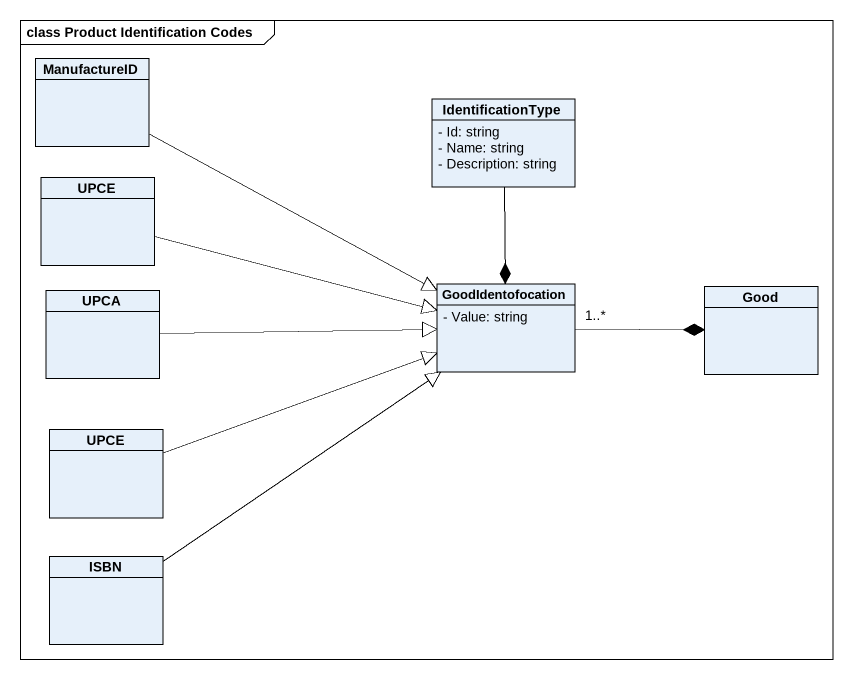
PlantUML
@startuml
mainframe class Product Identification Codes
hide circle
hide empty members
skinparam classAttributeIconSize 0
class ManufactureID
class IdentificationType {
  - Id: string
  - Name: string
  - Description: string
}
class UPCE
class UPCA
class GoodIdentofocation {
  - Value: string
}
class Good
class "UPCE" as UPCE_2
class ISBN
ManufactureID -right-|> GoodIdentofocation
IdentificationType --* GoodIdentofocation
UPCE -right-|> GoodIdentofocation
UPCA -right-|> GoodIdentofocation
GoodIdentofocation "1..*" -right-* Good
UPCE_2 -right-|> GoodIdentofocation
ISBN -up-|> GoodIdentofocation
@enduml
